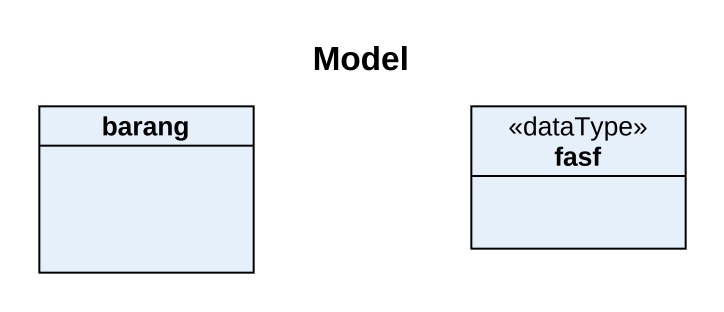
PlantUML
@startuml
title Model
hide circle
hide empty members
class barang
class fasf <<dataType>>
@enduml
